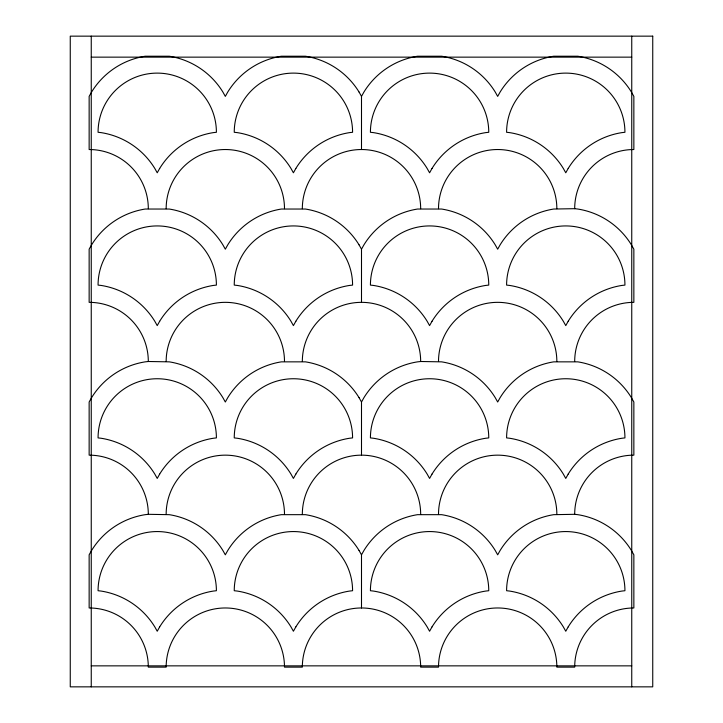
<?xml version="1.0" encoding="UTF-8"?>
<svg xmlns="http://www.w3.org/2000/svg" width="723" height="723" viewBox="0 0 723 723"><rect width="100%" height="100%" fill="white"/><g stroke="black" fill="none" stroke-linecap="round" stroke-linejoin="round"><path stroke-width="1.08" d="M420.669 208.685A59.169 59.169 0 0 0 361.5 149.525L361.5 96.385L363.931 92.047A77.009 77.009 0 0 1 417.542 56.222L441.636 56.222A77.009 77.009 0 0 1 495.246 92.047L497.677 96.385L500.108 92.047A77.009 77.009 0 0 1 553.719 56.222L577.813 56.222A77.009 77.009 0 0 1 631.423 92.047L633.854 96.385L633.854 149.525A59.169 59.169 0 0 0 574.686 208.685L553.719 209.037A77.009 77.009 0 0 0 500.108 244.862L497.677 249.191L495.246 244.862A77.009 77.009 0 0 0 441.626 209.037L417.542 209.037A77.009 77.009 0 0 0 363.931 244.862L361.5 249.191L361.5 302.341A59.169 59.169 0 0 1 420.669 361.5L441.636 361.852A77.009 77.009 0 0 1 495.246 397.677L497.677 402.006L500.108 397.677A77.009 77.009 0 0 1 553.719 361.852L577.813 361.852A77.009 77.009 0 0 1 631.423 397.677L633.854 402.006L633.854 455.156A59.169 59.169 0 0 0 574.686 514.315L553.719 514.668A77.009 77.009 0 0 0 500.108 550.492L497.677 554.821L495.246 550.492A77.009 77.009 0 0 0 441.626 514.668L417.542 514.668A77.009 77.009 0 0 0 363.931 550.492L361.5 554.821L361.5 607.971A59.169 59.169 0 0 1 420.669 667.13L438.509 667.13A59.169 59.169 0 0 1 497.677 607.971A59.169 59.169 0 0 1 556.846 667.13L574.686 667.13A59.169 59.169 0 0 1 633.854 607.971L633.854 554.821L631.423 550.492A77.009 77.009 0 0 0 577.804 514.668L574.686 514.315M420.669 514.315A59.169 59.169 0 0 0 361.5 455.156L361.5 402.006L363.931 397.677A77.009 77.009 0 0 1 417.542 361.852L420.669 361.5M359.069 244.862A77.009 77.009 0 0 0 305.449 209.037L281.364 209.037A77.009 77.009 0 0 0 227.754 244.862L225.323 249.191L222.892 244.862A77.009 77.009 0 0 0 169.272 209.037L145.187 209.037A77.009 77.009 0 0 0 91.577 244.862L89.146 249.191L89.146 302.341A59.169 59.169 0 0 1 148.314 361.5L169.281 361.852A77.009 77.009 0 0 1 222.892 397.677L225.323 402.006L227.754 397.677A77.009 77.009 0 0 1 281.364 361.852L305.458 361.852A77.009 77.009 0 0 1 359.069 397.677M148.314 361.5L145.187 361.852A77.009 77.009 0 0 0 91.577 397.677L89.146 402.006L89.146 455.156A59.169 59.169 0 0 1 148.314 514.315L169.281 514.668A77.009 77.009 0 0 1 222.892 550.492L225.323 554.821L227.754 550.492A77.009 77.009 0 0 1 281.364 514.668L305.458 514.668A77.009 77.009 0 0 1 359.069 550.492M148.314 514.315L145.187 514.668A77.009 77.009 0 0 0 91.577 550.492L89.146 554.821L89.146 607.971A59.169 59.169 0 0 1 148.314 667.13L166.154 667.13A59.169 59.169 0 0 1 225.323 607.971A59.169 59.169 0 0 1 284.491 667.13L302.331 667.13A59.169 59.169 0 0 1 361.5 607.971M91.252 57.144L631.748 57.144M91.252 665.856L631.748 665.856M574.686 208.685L577.813 209.037A77.009 77.009 0 0 1 631.423 244.862L633.854 249.191L633.854 302.341A59.169 59.169 0 0 0 574.686 361.5M359.069 92.047L361.5 96.385M359.069 244.862L361.5 249.191M359.069 397.677L361.5 402.006M359.069 550.492L361.5 554.821M631.748 36.15L631.748 686.85M91.252 36.15L91.252 686.85M302.331 208.685A59.169 59.169 0 0 1 361.5 149.525M438.509 208.685A59.169 59.169 0 0 1 497.677 149.525A59.169 59.169 0 0 1 556.846 208.685M148.314 208.685A59.169 59.169 0 0 0 89.146 149.525L89.146 96.385L91.577 92.047A77.009 77.009 0 0 1 145.187 56.222L169.281 56.222A77.009 77.009 0 0 1 222.892 92.047L225.323 96.385L227.754 92.047A77.009 77.009 0 0 1 281.364 56.222L305.458 56.222A77.009 77.009 0 0 1 359.069 92.047M166.154 208.685A59.169 59.169 0 0 1 225.323 149.525A59.169 59.169 0 0 1 284.491 208.685M302.331 361.5A59.169 59.169 0 0 1 361.5 302.341M438.509 361.5A59.169 59.169 0 0 1 497.677 302.341A59.169 59.169 0 0 1 556.846 361.5M166.154 361.5A59.169 59.169 0 0 1 225.323 302.341A59.169 59.169 0 0 1 284.491 361.5M302.331 514.315A59.169 59.169 0 0 1 361.5 455.156M438.509 514.315A59.169 59.169 0 0 1 497.677 455.156A59.169 59.169 0 0 1 556.846 514.315M166.154 514.315A59.169 59.169 0 0 1 225.323 455.156A59.169 59.169 0 0 1 284.491 514.315M159.666 168.45L157.234 172.788L154.803 168.45A77.009 77.009 0 0 0 101.193 132.634L98.066 132.282A59.169 59.169 0 0 1 157.234 73.113A59.169 59.169 0 0 1 216.403 132.282L213.276 132.634A77.009 77.009 0 0 0 159.666 168.45M159.666 321.265L157.234 325.603L154.803 321.265A77.009 77.009 0 0 0 101.193 285.449L98.066 285.097A59.169 59.169 0 0 1 157.234 225.928A59.169 59.169 0 0 1 216.403 285.097L213.276 285.449A77.009 77.009 0 0 0 159.666 321.265M295.843 168.45L293.411 172.788L290.98 168.45A77.009 77.009 0 0 0 237.361 132.634L234.243 132.282A59.169 59.169 0 0 1 293.411 73.113A59.169 59.169 0 0 1 352.58 132.282L349.453 132.634A77.009 77.009 0 0 0 295.843 168.45M159.666 474.08L157.234 478.418L154.803 474.08A77.009 77.009 0 0 0 101.193 438.265L98.066 437.903A59.169 59.169 0 0 1 157.234 378.744A59.169 59.169 0 0 1 216.403 437.903L213.276 438.265A77.009 77.009 0 0 0 159.666 474.08M295.843 321.265L293.411 325.603L290.98 321.265A77.009 77.009 0 0 0 237.361 285.449L234.243 285.097A59.169 59.169 0 0 1 293.411 225.928A59.169 59.169 0 0 1 352.58 285.097L349.453 285.449A77.009 77.009 0 0 0 295.843 321.265M159.666 626.895L157.234 631.233L154.803 626.895A77.009 77.009 0 0 0 101.193 591.08L98.066 590.718A59.169 59.169 0 0 1 157.234 531.559A59.169 59.169 0 0 1 216.403 590.718L213.276 591.08A77.009 77.009 0 0 0 159.666 626.895M432.02 168.45L429.589 172.788L427.157 168.45A77.009 77.009 0 0 0 373.538 132.634L370.42 132.282A59.169 59.169 0 0 1 429.589 73.113A59.169 59.169 0 0 1 488.757 132.282L485.63 132.634A77.009 77.009 0 0 0 432.02 168.45M295.843 474.08L293.411 478.418L290.98 474.08A77.009 77.009 0 0 0 237.361 438.265L234.243 437.903A59.169 59.169 0 0 1 293.411 378.744A59.169 59.169 0 0 1 352.58 437.903L349.453 438.265A77.009 77.009 0 0 0 295.843 474.08M432.02 321.265L429.589 325.603L427.157 321.265A77.009 77.009 0 0 0 373.538 285.449L370.42 285.097A59.169 59.169 0 0 1 429.589 225.928A59.169 59.169 0 0 1 488.757 285.097L485.63 285.449A77.009 77.009 0 0 0 432.02 321.265M295.843 626.895L293.411 631.233L290.98 626.895A77.009 77.009 0 0 0 237.361 591.08L234.243 590.718A59.169 59.169 0 0 1 293.411 531.559A59.169 59.169 0 0 1 352.58 590.718L349.453 591.08A77.009 77.009 0 0 0 295.843 626.895M568.197 168.45L565.766 172.788L563.334 168.45A77.009 77.009 0 0 0 509.715 132.634L506.597 132.282A59.169 59.169 0 0 1 565.766 73.113A59.169 59.169 0 0 1 624.934 132.282L621.807 132.634A77.009 77.009 0 0 0 568.197 168.45M432.02 474.08L429.589 478.418L427.157 474.08A77.009 77.009 0 0 0 373.538 438.265L370.42 437.903A59.169 59.169 0 0 1 429.589 378.744A59.169 59.169 0 0 1 488.757 437.903L485.63 438.265A77.009 77.009 0 0 0 432.02 474.08M568.197 321.265L565.766 325.603L563.334 321.265A77.009 77.009 0 0 0 509.715 285.449L506.597 285.097A59.169 59.169 0 0 1 565.766 225.928A59.169 59.169 0 0 1 624.934 285.097L621.807 285.449A77.009 77.009 0 0 0 568.197 321.265M432.02 626.895L429.589 631.233L427.157 626.895A77.009 77.009 0 0 0 373.538 591.08L370.42 590.718A59.169 59.169 0 0 1 429.589 531.559A59.169 59.169 0 0 1 488.757 590.718L485.63 591.08A77.009 77.009 0 0 0 432.02 626.895M568.197 474.08L565.766 478.418L563.334 474.08A77.009 77.009 0 0 0 509.715 438.265L506.597 437.903A59.169 59.169 0 0 1 565.766 378.744A59.169 59.169 0 0 1 624.934 437.903L621.807 438.265A77.009 77.009 0 0 0 568.197 474.08M568.197 626.895L565.766 631.233L563.334 626.895A77.009 77.009 0 0 0 509.715 591.08L506.597 590.718A59.169 59.169 0 0 1 565.766 531.559A59.169 59.169 0 0 1 624.934 590.718L621.807 591.08A77.009 77.009 0 0 0 568.197 626.895M652.742 36.15L70.258 36.15L70.258 686.85L652.742 686.85L652.742 36.15"/></g></svg>
